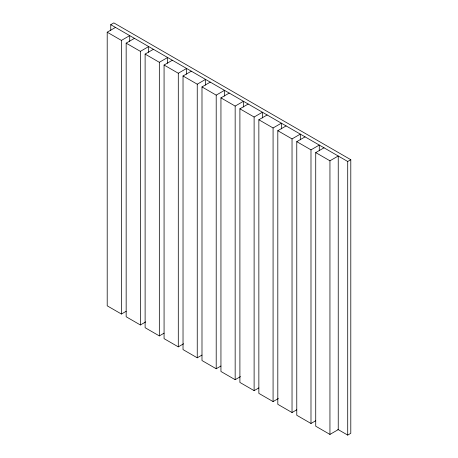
<?xml version="1.0" encoding="UTF-8"?>
<svg xmlns="http://www.w3.org/2000/svg" width="458" height="458" viewBox="0 0 458 458"><rect width="100%" height="100%" fill="white"/><g stroke="black" fill="none" stroke-linecap="round" stroke-linejoin="round"><path stroke-width="0.69" d="M110.756 30.394L110.756 24.68L113.842 22.9L350.794 159.705L350.794 433.32L347.714 435.1L337.815 429.386M126.162 311.291L121.422 314.028L107.206 305.818L107.206 32.203L115.496 27.417M107.206 32.203L121.422 40.413L129.717 35.621L129.717 41.34M145.707 321.894L140.377 324.974L126.162 316.764L126.162 43.149L134.452 38.358M126.162 43.149L140.377 51.353L148.673 46.567L148.673 52.281M164.073 333.178L159.332 335.914L145.117 327.705L145.117 54.09L153.413 49.304M145.117 54.09L159.332 62.299L167.628 57.513L167.628 63.227M183.624 343.781L178.294 346.861L164.073 338.651L164.073 65.036L172.368 60.25M164.073 65.036L178.294 73.246L186.583 68.454L186.583 74.173M201.989 355.07L197.249 357.807L183.028 349.597L183.028 75.982L191.324 71.19M183.028 75.982L197.249 84.192L205.539 79.4L205.539 85.114M220.945 366.011L216.205 368.747L201.989 360.543L201.989 86.923L210.279 82.137M201.989 86.923L216.205 95.132L224.5 90.346L224.5 96.06M240.49 376.613L235.16 379.693L220.945 371.484L220.945 97.869L229.235 93.083M220.945 97.869L235.16 106.079L243.456 101.292L243.456 107.006M258.856 387.903L254.116 390.64L239.9 382.43L239.9 108.815L248.196 104.023M239.9 108.815L254.116 117.025L262.411 112.233L262.411 117.952M278.407 398.506L273.077 401.58L258.856 393.376L258.856 119.761L267.151 114.969M258.856 119.761L273.077 127.965L281.367 123.179L281.367 128.893M296.773 409.79L292.032 412.526L277.811 404.317L277.811 130.702L286.107 125.916M277.811 130.702L292.032 138.911L300.322 134.125L300.322 139.839M315.728 420.736L310.988 423.473L296.773 415.263L296.773 141.648L305.062 136.862M296.773 141.648L310.988 149.858L319.283 145.066L319.283 150.785M315.728 152.594L329.943 160.798L338.239 156.012L338.239 429.627L329.943 434.419L315.728 426.209L315.728 152.594L324.018 147.802M110.756 24.68L347.714 161.485L350.794 159.705M347.714 161.485L347.714 435.1M329.943 160.798L329.943 434.419M310.988 149.858L310.988 423.473M292.032 138.911L292.032 412.526M273.077 127.965L273.077 401.58M254.116 117.025L254.116 390.64M235.16 106.079L235.16 379.693M216.205 95.132L216.205 368.747M197.249 84.192L197.249 357.807M178.294 73.246L178.294 346.861M159.332 62.299L159.332 335.914M140.377 51.353L140.377 324.974M121.422 40.413L121.422 314.028"/></g></svg>
